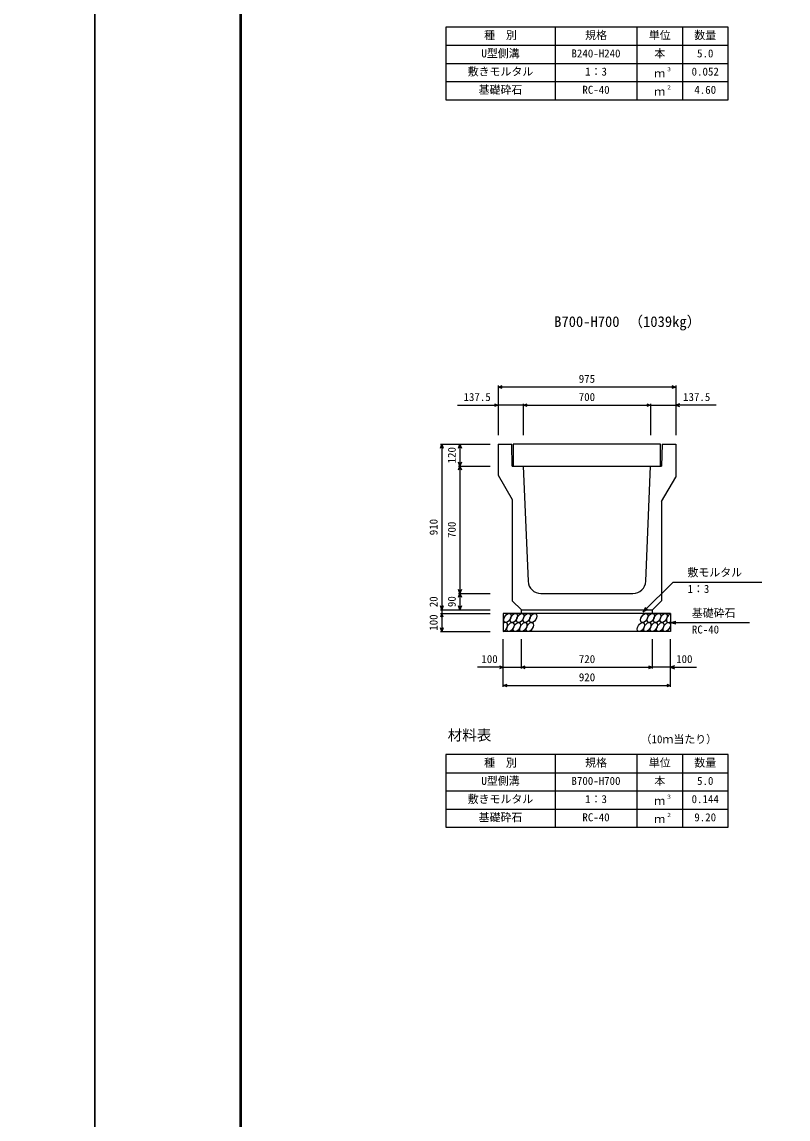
# Model space of a CAD drawing. Units: millimetres, scale not verified. Extents: x -33600 to 33600, y -11880 to 11880.
# Drawn here: x -400 to 3809, y 0 to 6032 of the extents above; entities that cross this region are included whole.
import ezdxf
from ezdxf.enums import TextEntityAlignment as Align

# ---------------------------------------------------------------- set-up
doc = ezdxf.new("R2010")
doc.units = ezdxf.units.MM
doc.header["$LTSCALE"] = 40
for name, color, linetype, lineweight in [('0-0_DIM', 7, 'Continuous', 25), ('0-1_Defpoints', 5, 'Continuous', 25), ('0-2_HATCH', 6, 'Continuous', 25), ('0-3_HYO', 3, 'Continuous', 25), ('0-4_HYO2', 4, 'Continuous', 25), ('0-5_OUTLINE', 3, 'Continuous', 25), ('0-6_TXT', 7, 'Continuous', 25), ('0-7_WAKU', 3, 'Continuous', 25)]:
    doc.layers.add(name, color=color, linetype=linetype, lineweight=lineweight)
doc.styles.add('ＭＳ ゴシック', font='')
doc.styles.get('ＭＳ ゴシック').set_extended_font_data('MS Gothic')

msp = doc.modelspace()

# ---------------------------------------------------------------- linework, layer by layer
at = {"layer": '0-0_DIM'}
for p, q in [((2216.5, 4032.48), (2216.5, 3759.98)), ((3191.5, 4024.98), (2216.5, 4024.98)), ((3191.5, 4032.48), (3191.5, 3759.98)), ((1993.12, 3924.98), (2216.5, 3924.98)), ((2354, 3924.98), (2216.5, 3924.98)), ((2354, 3932.48), (2354, 3759.98)), ((2354, 3924.98), (3054, 3924.98)), ((3054, 3932.48), (3054, 3759.98)), ((3054, 3924.98), (3191.5, 3924.98)), ((3414.87, 3924.98), (3191.5, 3924.98)), ((1899, 3709.98), (2171.5, 3709.98)), ((1906.5, 3709.98), (1906.5, 2799.98)), ((2006.5, 3709.98), (2006.5, 3589.98)), ((1999, 3589.98), (2171.5, 3589.98)), ((2006.5, 3589.98), (2006.5, 2889.98)), ((3177.02, 2951.79), (3013.36, 2788.14)), ((3177.02, 2951.79), (3664.95, 2951.79)), ((1999, 2889.98), (2171.5, 2889.98)), ((2006.5, 2889.98), (2006.5, 2799.98)), ((1899, 2799.98), (2171.5, 2799.98)), ((1899, 2779.98), (2171.5, 2779.98)), ((3013.36, 2788.14), (3028.36, 2814.12)), ((3013.36, 2788.14), (3039.34, 2803.14)), ((3164, 2729.98), (3192.97, 2737.75)), ((3164, 2729.98), (3597.31, 2729.98)), ((3164, 2729.98), (3192.97, 2722.22)), ((1899, 2679.98), (2171.5, 2679.98)), ((2244, 2376.56), (2244, 2637.92)), ((2344, 2476.56), (2344, 2637.92)), ((3064, 2476.56), (3064, 2637.92)), ((3164, 2376.56), (3164, 2637.92)), ((2244, 2484.06), (2102.2, 2484.06)), ((2244, 2484.06), (2344, 2484.06)), ((2344, 2484.06), (3064, 2484.06)), ((3164, 2484.06), (3064, 2484.06)), ((3164, 2484.06), (3305.79, 2484.06)), ((2244, 2384.06), (3164, 2384.06))]:
    msp.add_line(p, q, dxfattribs=at)
for points in [[(2237.64, 4017.29), (2216.5, 4024.98), (2237.64, 4032.68)], [(3170.35, 4032.68), (3191.5, 4024.98), (3170.35, 4017.29)], [(2195.35, 3932.68), (2216.5, 3924.98), (2195.35, 3917.29)], [(2375.14, 3917.29), (2354, 3924.98), (2375.14, 3932.68)], [(3032.85, 3932.68), (3054, 3924.98), (3032.85, 3917.29)], [(3212.64, 3932.68), (3191.5, 3924.98), (3212.64, 3917.29)], [(1898.8, 3688.84), (1906.5, 3709.98), (1914.19, 3688.84)], [(1998.8, 3688.84), (2006.5, 3709.98), (2014.19, 3688.84)], [(2014.19, 3611.13), (2006.5, 3589.98), (1998.8, 3611.13)], [(1998.8, 3568.84), (2006.5, 3589.98), (2014.19, 3568.84)], [(2014.19, 2911.13), (2006.5, 2889.98), (1998.8, 2911.13)], [(1998.8, 2868.84), (2006.5, 2889.98), (2014.19, 2868.84)], [(1914.19, 2821.13), (1906.5, 2799.98), (1898.8, 2821.13)], [(1914.19, 2758.84), (1906.5, 2779.98), (1898.8, 2758.84)], [(1906.5, 2799.98), (1906.5, 2779.98), (1906.5, 2679.98)], [(2014.19, 2821.13), (2006.5, 2799.98), (1998.8, 2821.13)], [(1914.19, 2701.13), (1906.5, 2679.98), (1898.8, 2701.13)], [(2222.85, 2491.75), (2244, 2484.06), (2222.85, 2476.36)], [(2365.14, 2476.36), (2344, 2484.06), (2365.14, 2491.75)], [(3042.85, 2491.75), (3064, 2484.06), (3042.85, 2476.36)], [(3185.14, 2491.75), (3164, 2484.06), (3185.14, 2476.36)], [(2265.14, 2376.36), (2244, 2384.06), (2265.14, 2391.75)], [(3142.85, 2391.75), (3164, 2384.06), (3142.85, 2376.36)]]:
    msp.add_lwpolyline(points, dxfattribs=at)
at = {"layer": '0-1_Defpoints'}
for points in [[(-33600, -11880), (0, -11880), (0, 11880), (-33600, 11880)], [(0, -11880), (33600, -11880), (33600, 11880), (0, 11880)]]:
    msp.add_lwpolyline(points, close=True, dxfattribs=at)
at = {"layer": '0-2_HATCH'}
msp.add_lwpolyline([(2299, 3589.98), (3109, 3589.98), (3109, 3709.98), (2299, 3709.98)], close=True, dxfattribs=at)
for centre in [(2266.89, 2754.98), (2302.36, 2754.98), (2337.84, 2754.98), (2373.32, 2754.98), (2408.79, 2754.98), (3019.09, 2754.98), (3054.57, 2754.98), (3090.04, 2754.98), (3125.52, 2754.98), (2283.77, 2704.99), (2319.25, 2704.99), (2354.72, 2704.99), (2390.2, 2704.99), (3000.5, 2704.99), (3035.97, 2704.99), (3071.45, 2704.99), (3106.93, 2704.99), (3142.4, 2704.99)]:
    msp.add_ellipse(centre, major_axis=(14.54, 23.54), ratio=0.5792, dxfattribs=at)
for centre, start_param, end_param in [((3161, 2754.98), 0.6666252, 4.1103269), ((2248.29, 2704.99), 3.7419964, 7.318141)]:
    msp.add_ellipse(centre, major_axis=(14.54, 23.54), ratio=0.5792, start_param=start_param, end_param=end_param, dxfattribs=at)
at = {"layer": '0-3_HYO'}
for p, q in [((2529, 6004.11), (2529, 5604.11)), ((2979, 6004.11), (2979, 5604.11)), ((3229, 6004.11), (3229, 5604.11)), ((1929, 5904.11), (3479, 5904.11)), ((2529, 2004.11), (2529, 1604.11)), ((2979, 2004.11), (2979, 1604.11)), ((3229, 2004.11), (3229, 1604.11)), ((1929, 1904.11), (3479, 1904.11))]:
    msp.add_line(p, q, dxfattribs=at)
for points in [[(1929, 5604.11), (3479, 5604.11), (3479, 6004.11), (1929, 6004.11)], [(1929, 1604.11), (3479, 1604.11), (3479, 2004.11), (1929, 2004.11)]]:
    msp.add_lwpolyline(points, close=True, dxfattribs=at)
at = {"layer": '0-4_HYO2'}
for p, q in [((1929, 5804.11), (3479, 5804.11)), ((1929, 5704.11), (3479, 5704.11)), ((1929, 1804.11), (3479, 1804.11)), ((1929, 1704.11), (3479, 1704.11))]:
    msp.add_line(p, q, dxfattribs=at)
at = {"layer": '0-5_OUTLINE'}
for p, q in [((2216.5, 3709.98), (2216.5, 3539.98)), ((2216.5, 3709.98), (2291.5, 3709.98)), ((2294, 3589.98), (2291.5, 3709.98)), ((3116.5, 3709.98), (3114, 3589.98)), ((3026.87, 2956.99), (3054, 3589.98)), ((3054, 3589.98), (3114, 3589.98)), ((3114, 3394.98), (3191.5, 3529.98)), ((3114, 3394.98), (3114, 2849.98)), ((2344, 2799.98), (2294, 2849.98)), ((2451.06, 2889.98), (2956.93, 2889.98)), ((3064, 2799.98), (3114, 2849.98)), ((3164, 2779.98), (2244, 2779.98)), ((2244, 2779.98), (2244, 2679.98)), ((2344, 2799.98), (3064, 2799.98)), ((2344, 2779.98), (2344, 2799.98)), ((3064, 2779.98), (3064, 2799.98)), ((3164, 2779.98), (3164, 2679.98)), ((3164, 2679.98), (2244, 2679.98))]:
    msp.add_line(p, q, dxfattribs=at)
for points in [[(3116.5, 3709.98), (3191.5, 3709.98), (3191.5, 3529.98)], [(2294, 3589.98), (2354, 3589.98), (2381.12, 2956.99)], [(2216.5, 3539.98), (2294, 3405.75), (2294, 2849.98)]]:
    msp.add_lwpolyline(points, dxfattribs=at)
for centre, start, end in [((2451.06, 2959.98), 182.45403, 270), ((2956.93, 2959.98), 270, 357.54597)]:
    msp.add_arc(centre, 70, start, end, dxfattribs=at)
at = {"layer": '0-7_WAKU', "lineweight": 50}
msp.add_lwpolyline([(800, -11080), (32800, -11080), (32800, 11080), (800, 11080)], close=True, dxfattribs=at)

# ---------------------------------------------------------------- texts
at = {"layer": '0-0_DIM', "style": 'ＭＳ ゴシック'}
for s, p in [('975', (2659, 4034.98)), ('137.5', (2025.89, 3934.98)), ('700', (2659, 3934.98)), ('137.5', (3232.1, 3934.98)), ('敷モルタル', (3256.39, 2970.53)), ('1：3', (3256.39, 2879.84)), ('基礎砕石', (3280.32, 2747.16)), ('RC-40', (3280.32, 2656.47)), ('100', (2124, 2494.06)), ('720', (2659.53, 2494.06)), ('100', (3194, 2494.06)), ('920', (2659.53, 2394.06))]:
    msp.add_text(s, height=43.99, dxfattribs=at).set_placement(p, align=Align.BOTTOM_LEFT)
for s, p in [('120', (1996.5, 3604.98)), ('910', (1896.5, 3209.98)), ('700', (1996.5, 3194.98)), ('20', (1896.5, 2814.3)), ('90', (1996.5, 2814.98)), ('100', (1896.5, 2684.98))]:
    msp.add_text(s, height=43.99, rotation=90, dxfattribs=at).set_placement(p, align=Align.BOTTOM_LEFT)
at = {"layer": '0-6_TXT', "style": 'ＭＳ ゴシック'}
for s, height, p in [('種\u3000別', 43.99, (2139, 5924.11)), ('規格', 43.99, (2694, 5924.11)), ('単位', 43.99, (3044, 5924.11)), ('数量', 43.99, (3294, 5924.11)), ('U型側溝', 43.99, (2124, 5824.11)), ('B240-H240', 43.99, (2619, 5824.11)), ('本', 43.99, (3074, 5824.11)), ('5.0', 43.99, (3309, 5824.11)), ('敷きモルタル', 43.99, (2049, 5724.11)), ('1：3', 43.99, (2694, 5724.11)), ('ｍ', 43.99, (3074, 5714.11)), ('３', 21.99, (3139.54, 5754.48)), ('0.052', 43.99, (3279, 5724.11)), ('基礎砕石', 43.99, (2109, 5624.11)), ('RC-40', 43.99, (2679, 5624.11)), ('２', 21.99, (3139.54, 5654.48)), ('4.60', 43.99, (3294, 5624.11)), ('ｍ', 43.99, (3074, 5614.11)), ('B700-H700', 58.65, (2524, 4337.71)), ('（1039kg）', 58.65, (2932.37, 4337.71)), ('材料表', 58.65, (1939, 2064.11)), ('（10ｍ当たり）', 43.99, (2998.99, 2053.11)), ('種\u3000別', 43.99, (2139, 1924.11)), ('規格', 43.99, (2694, 1924.11)), ('単位', 43.99, (3044, 1924.11)), ('数量', 43.99, (3294, 1924.11)), ('U型側溝', 43.99, (2124, 1824.11)), ('B700-H700', 43.99, (2619, 1824.11)), ('本', 43.99, (3074, 1824.11)), ('5.0', 43.99, (3309, 1824.11)), ('敷きモルタル', 43.99, (2049, 1724.11)), ('1：3', 43.99, (2694, 1724.11)), ('ｍ', 43.99, (3074, 1714.11)), ('３', 21.99, (3139.54, 1754.48)), ('0.144', 43.99, (3279, 1724.11)), ('基礎砕石', 43.99, (2109, 1624.11)), ('RC-40', 43.99, (2679, 1624.11)), ('ｍ', 43.99, (3074, 1614.11)), ('２', 21.99, (3139.54, 1654.48)), ('9.20', 43.99, (3294, 1624.11))]:
    msp.add_text(s, height=height, dxfattribs=at).set_placement(p, align=Align.BOTTOM_LEFT)

doc.saveas('drawing.dxf')
